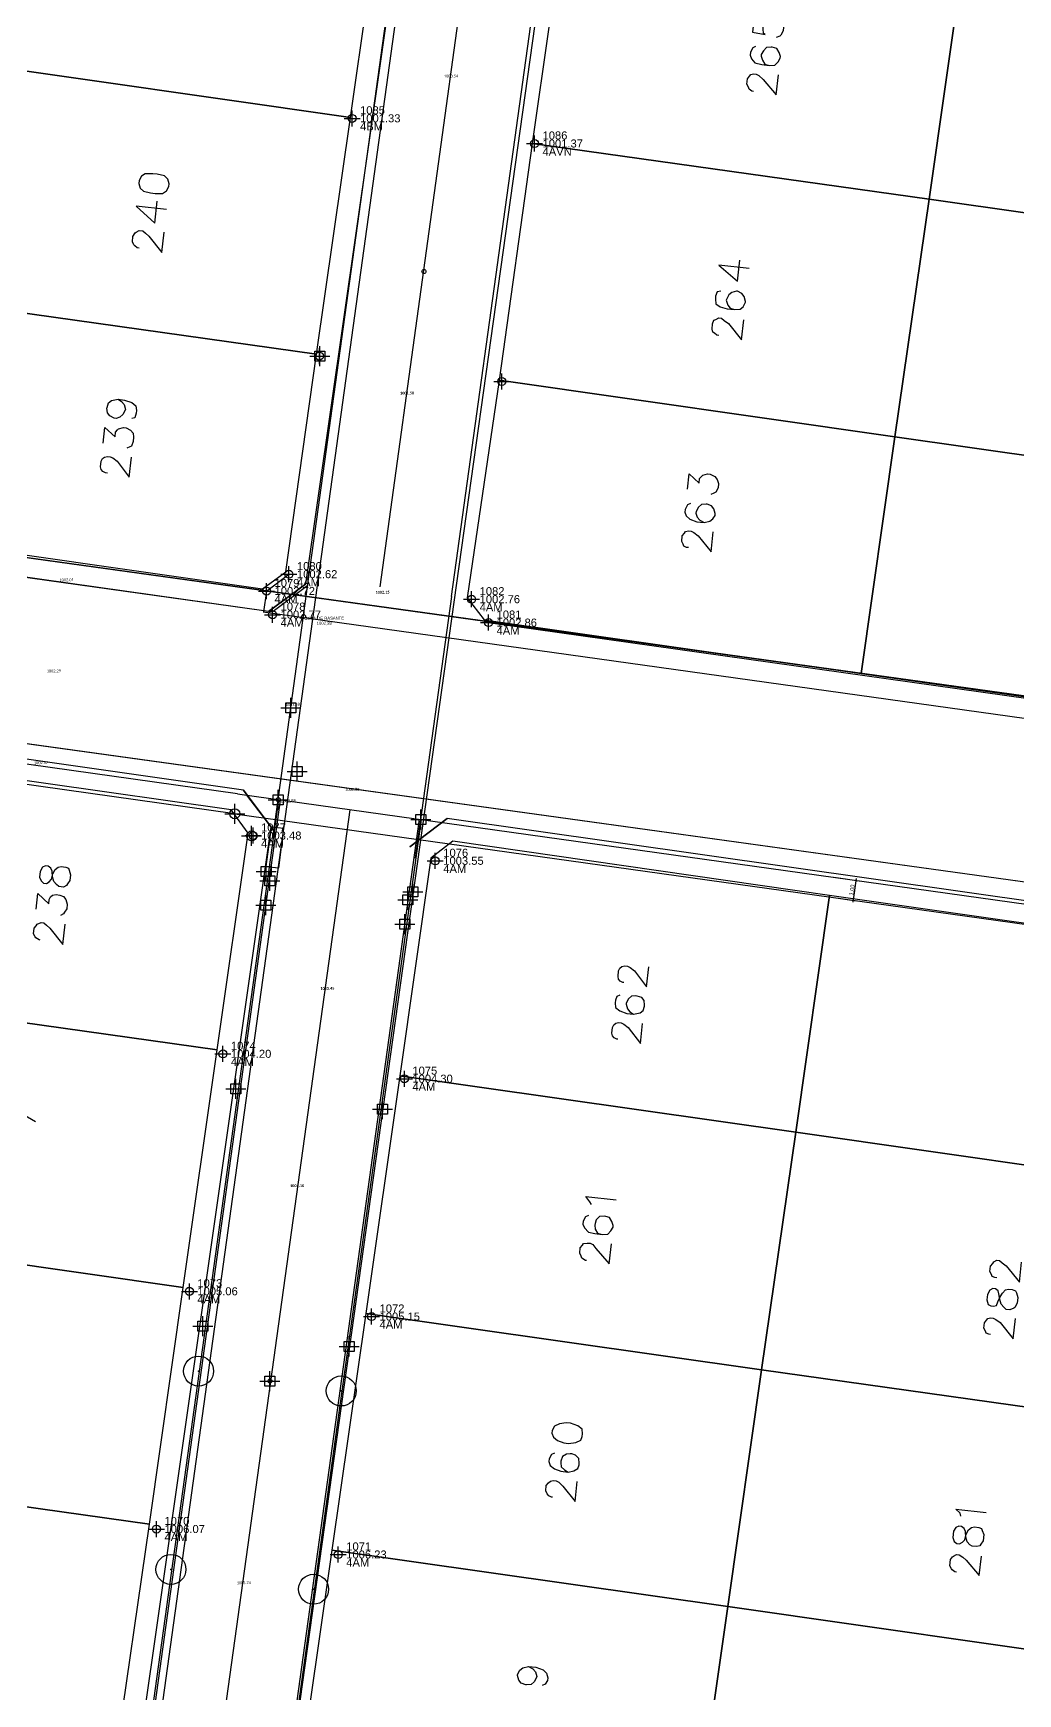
# Model space of a CAD drawing. Header units: metres. Extents: x -977055 to 805873, y -1033982 to 242021.
# Drawn here: x 980.7 to 1030, y 897.5 to 980.5 of the extents above; entities that cross this region are included whole.
import ezdxf

# ---------------------------------------------------------------- set-up
doc = ezdxf.new("R2010")
doc.units = ezdxf.units.M
doc.header["$PDMODE"] = 32
doc.header["$PDSIZE"] = 1.5
for name, color, linetype in [('12-CONDICIONES EXISTENTES', 2, 'Continuous'), ('5ta avenida', 10, 'Continuous'), ('C-ANNO-MATC-TEXT', 150, 'Continuous'), ('C-ROAD-PROF-TEXT', 11, 'Continuous'), ('V-NODE', 1, 'Continuous')]:
    doc.layers.add(name, color=color, linetype=linetype)
doc.layers.add('PDF2_area escolar', color=7, linetype='Continuous', true_color=0x989898)
doc.layers.add('PDF_Geometry', color=7, linetype='Continuous', true_color=0x797979)
doc.layers.get('PDF2_area escolar').off()
doc.styles.add('CITY2', font='stylu.ttf', dxfattribs={"height": 0.2})
doc.styles.get("Standard").update_dxf_attribs({"font": 'arial.ttf'})
doc.dimstyles.new('COTAS2', dxfattribs={"dimtxt": 0.02, "dimasz": 0.1, "dimexe": 0.15, "dimexo": 0.08, "dimgap": 0.05, "dimtad": 1, "dimzin": 0, "dimdsep": 46, "dimtxsty": 'CITY2', "dimblk": 'ARCHTICK', "dimcen": 1, "dimdle": 0.1, "dimclrd": 1, "dimclre": 1, "dimclrt": 2, "dimadec": 0, "dimazin": 0, "dimtfac": 1, "dimtofl": 0, "dimtmove": 0, "dimatfit": 3, "dimldrblk": 'ARCHTICK', "dimfxl": 0.18, "dimtolj": 1, "dimtzin": 0, "dimarcsym": 0})

# ---------------------------------------------------------------- blocks, each defined once
blk = doc.blocks.new('base')
at = {"layer": 'PDF_Geometry', "lineweight": 25, "extrusion": (-0.000787417, 0.063364, 0.99799), "elevation": 0.026}
for points in [[(-314.355, -197.288), (-299.601, -195.681), (-292.744, -194.188), (-282.663, -192.111), (-274.476, -190.361), (-258.037, -185.154), (-248.029, -180.61), (-240.539, -177.71), (-228.643, -174.042), (-222.733, -172.714), (-217.384, -171.04), (-209.935, -169.248), (-202.16, -164.759), (-196.196, -160.284), (-195.073, -159.817), (-178.095, -157.457), (-154.298, -156.614), (-136.667, -154.611), (-124.436, -153.164), (-118.066, -151.474), (-100.79, -146.646), (-80.955, -140.967), (-73.385, -139.328), (-61.694, -135.822), (-40.504, -131.604), (-37.727, -130.872), (-17.661, -129.441), (1.311, -127.461), (21.092, -124.929), (41.006, -122.83), (47.376, -123.458), (63.592, -123.186), (81.402, -124.312), (85.639, -96.072), (88.705, -66.393), (92.811, -40.781), (97.16, -22.386), (100.596, -1.562), (102.483, 8.32), (109.691, 37.361), (117.528, 76.62), (126.217, 115.638), (131.513, 149.592), (134.682, 173.973), (136.916, 195.591), (139.956, 229.678), (141.558, 250.676), (142.614, 271.37), (143.252, 283.21), (147.066, 312.938), (152.58, 355.631), (153.554, 396.042), (150.869, 418.02), (151.777, 438.639), (150.959, 458.028), (151.777, 438.639), (150.869, 418.02), (153.554, 396.042), (152.58, 355.631), (147.066, 312.938), (143.252, 283.21), (142.614, 271.37), (141.558, 250.676), (139.956, 229.678), (136.916, 195.591), (134.682, 173.973), (131.513, 149.592), (126.217, 115.638), (117.528, 76.62), (109.691, 37.361), (102.483, 8.32), (100.596, -1.562), (97.16, -22.386), (92.811, -40.781), (88.705, -66.393), (85.639, -96.072), (81.402, -124.312), (63.592, -123.186), (47.376, -123.458), (41.006, -122.83), (21.092, -124.929), (1.311, -127.461), (-17.661, -129.441), (-37.727, -130.872), (-40.504, -131.604), (-61.694, -135.822), (-73.385, -139.328), (-80.955, -140.967), (-100.79, -146.646), (-118.066, -151.474), (-124.436, -153.164), (-136.667, -154.611), (-154.298, -156.614), (-178.095, -157.457), (-195.073, -159.817), (-196.196, -160.284), (-202.16, -164.759), (-209.935, -169.248), (-217.384, -171.04), (-222.733, -172.714), (-228.643, -174.042), (-240.539, -177.71), (-248.029, -180.61), (-258.037, -185.154), (-274.476, -190.361), (-282.663, -192.111), (-292.744, -194.188), (-299.601, -195.681), (-314.355, -197.288), (-312.178, -178.446), (-309.146, -157.898), (-306.876, -132.899), (-305.823, -118.002), (-298.643, -78.802), (-291.055, -45.077), (-282.252, -15.116), (-275.645, 10.473), (-270.319, 33.898), (-263.825, 63.164), (-258.15, 86.408), (-284.424, 123.888)], [(-120.33, -7.08), (-121.726, -5.196), (-110.823, 64.902), (-108.945, 66.252), (-70.522, 60.325), (-69.126, 58.441), (-80.029, -11.657), (-81.907, -13.007)], [(-133.591, 36.808), (-133.503, 37.54), (-134.137, 37.662), (-134.052, 37.606), (-134.033, 37.372), (-134.055, 37.189), (-134.129, 36.966), (-134.328, 36.851), (-134.522, 36.781), (-134.659, 36.798), (-134.876, 36.917), (-134.997, 37.07), (-135.061, 37.31), (-135.039, 37.493), (-134.92, 37.71), (-134.869, 37.75), (-134.675, 37.82)], [(-133.649, 38.253), (-133.501, 38.328), (-133.382, 38.545), (-133.365, 38.682), (-133.435, 38.876), (-133.596, 39.081), (-133.956, 39.171), (-134.321, 39.215), (-134.601, 39.202), (-134.76, 39.036), (-134.874, 38.864), (-134.885, 38.773), (-134.815, 38.579), (-134.7, 38.379), (-134.477, 38.306), (-134.431, 38.301), (-134.197, 38.319), (-134.038, 38.485), (-133.925, 38.657), (-133.914, 38.748), (-133.983, 38.942), (-134.098, 39.141), (-134.321, 39.215)], [(-133.516, 40.509), (-133.425, 40.498), (-133.299, 40.39), (-133.264, 40.293), (-133.189, 40.145), (-133.222, 39.871), (-133.33, 39.744), (-133.387, 39.659), (-133.529, 39.629), (-133.667, 39.646), (-133.798, 39.708), (-134.005, 39.918), (-134.653, 40.692), (-134.775, 39.687)], [(-104.098, 46.053), (-102.59, 45.872), (-103.507, 46.724), (-103.64, 45.627)], [(-102.708, 47.972), (-102.616, 47.961), (-102.49, 47.854), (-102.45, 47.802), (-102.375, 47.654), (-102.408, 47.38), (-102.522, 47.208), (-102.573, 47.168), (-102.721, 47.093), (-102.904, 47.115), (-103.03, 47.223), (-103.196, 47.382), (-103.839, 48.202), (-103.961, 47.196)], [(-133.19, 49.373), (-131.682, 49.191), (-132.605, 49.998), (-132.732, 48.947)], [(-131.756, 50.498), (-131.568, 50.522), (-131.495, 50.745), (-131.478, 50.882), (-131.496, 51.116), (-131.708, 51.281), (-132.069, 51.371), (-132.434, 51.415), (-132.714, 51.402), (-132.868, 51.281), (-132.987, 51.064), (-132.992, 51.018), (-132.928, 50.779), (-132.808, 50.625), (-132.59, 50.506), (-132.544, 50.501), (-132.305, 50.564), (-132.151, 50.685), (-132.032, 50.903), (-132.027, 50.948), (-132.091, 51.188), (-132.211, 51.342), (-132.434, 51.415)], [(-131.629, 52.709), (-131.538, 52.698), (-131.412, 52.59), (-131.326, 52.533), (-131.296, 52.391), (-131.329, 52.116), (-131.397, 51.939), (-131.494, 51.904), (-131.642, 51.829), (-131.779, 51.846), (-131.905, 51.954), (-132.118, 52.119), (-132.761, 52.938), (-132.882, 51.932)], [(-101.565, 55.532), (-101.737, 55.646), (-101.858, 55.799), (-101.921, 56.039), (-101.916, 56.085), (-101.797, 56.302), (-101.643, 56.423), (-101.449, 56.492), (-101.358, 56.481), (-101.141, 56.362), (-101.02, 56.209), (-101.002, 55.975), (-101.007, 55.929), (-101.081, 55.706), (-101.234, 55.585), (-101.565, 55.532), (-101.885, 55.571), (-102.24, 55.706), (-102.452, 55.871), (-102.47, 56.105), (-102.453, 56.242), (-102.38, 56.465), (-102.238, 56.494)], [(-100.792, 57.711), (-100.886, 56.934), (-101.385, 57.412), (-101.413, 57.183), (-101.521, 57.057), (-101.572, 57.017), (-101.811, 56.953), (-101.948, 56.97), (-102.166, 57.089), (-102.287, 57.242), (-102.31, 57.431), (-102.283, 57.659), (-102.209, 57.882), (-102.113, 57.917), (-101.964, 57.992)], [(-100.982, 59.218), (-100.891, 59.207), (-100.759, 59.145), (-100.679, 59.042), (-100.649, 58.9), (-100.682, 58.626), (-100.745, 58.494), (-100.847, 58.414), (-100.99, 58.384), (-101.127, 58.401), (-101.258, 58.463), (-101.47, 58.628), (-102.068, 59.442), (-102.189, 58.436)], [(-129.962, 60.391), (-130.055, 59.614), (-130.554, 60.091), (-130.582, 59.863), (-130.69, 59.737), (-130.741, 59.697), (-130.98, 59.633), (-131.117, 59.649), (-131.335, 59.768), (-131.456, 59.922), (-131.525, 60.116), (-131.497, 60.344), (-131.379, 60.562), (-131.282, 60.596), (-131.133, 60.671)], [(-130.108, 61.104), (-129.959, 61.179), (-129.84, 61.397), (-129.824, 61.534), (-129.893, 61.728), (-130.06, 61.887), (-130.414, 62.022), (-130.78, 62.066), (-131.065, 62.008), (-131.219, 61.887), (-131.332, 61.715), (-131.343, 61.624), (-131.279, 61.384), (-131.159, 61.231), (-130.936, 61.158), (-130.89, 61.152), (-130.656, 61.17), (-130.502, 61.291), (-130.383, 61.508), (-130.372, 61.6), (-130.442, 61.794), (-130.562, 61.947), (-130.78, 62.066)], [(-129.98, 63.315), (-129.889, 63.304), (-129.757, 63.241), (-129.723, 63.145), (-129.648, 62.996), (-129.681, 62.722), (-129.789, 62.596), (-129.845, 62.51), (-129.988, 62.481), (-130.125, 62.497), (-130.257, 62.56), (-130.469, 62.724), (-131.112, 63.544), (-131.233, 62.538)], [(-108.945, 66.252), (-110.823, 64.902)], [(-95.361, 161.299), (-95.875, 161.268), (-108.942, 77.056), (-107.591, 75.178), (-69.128, 69.199), (-67.25, 70.549), (-53.172, 161.224)], [(-107.591, 75.178), (-108.942, 77.056), (-108.659, 79.016), (-109.299, 79.093), (-109.582, 77.133), (-108.942, 77.056)], [(-146.68, 154.869), (-157.559, 84.583), (-156.209, 82.704), (-117.746, 76.726), (-115.862, 78.122), (-117.746, 76.726)], [(-97.15, 81.015), (-97.244, 80.238), (-97.783, 80.766), (-97.811, 80.538), (-97.873, 80.406), (-97.975, 80.326), (-98.164, 80.302), (-98.346, 80.324), (-98.524, 80.392), (-98.644, 80.545), (-98.708, 80.785), (-98.681, 81.013), (-98.567, 81.185), (-98.51, 81.271), (-98.362, 81.346)], [(-97.334, 82.567), (-97.289, 82.561), (-97.117, 82.448), (-97.076, 82.397), (-97.002, 82.249), (-97.035, 81.974), (-97.143, 81.848), (-97.199, 81.762), (-97.393, 81.693), (-97.53, 81.71), (-97.656, 81.817), (-97.823, 81.977), (-98.466, 82.796), (-98.587, 81.79)], [(-126.48, 85.058), (-126.434, 85.053), (-126.302, 84.99), (-126.222, 84.888), (-126.193, 84.745), (-126.226, 84.471), (-126.288, 84.34), (-126.39, 84.259), (-126.533, 84.23), (-126.67, 84.247), (-126.802, 84.309), (-127.014, 84.473), (-127.611, 85.287), (-127.732, 84.282)], [(-126.265, 85.682), (-126.117, 85.757), (-126.05, 85.934), (-126.033, 86.071), (-126.051, 86.305), (-126.263, 86.47), (-126.618, 86.605), (-126.938, 86.644), (-127.269, 86.591), (-127.422, 86.47), (-127.496, 86.247), (-127.501, 86.201), (-127.483, 85.967), (-127.362, 85.814), (-127.139, 85.741), (-127.048, 85.73), (-126.86, 85.753), (-126.706, 85.874), (-126.587, 86.091), (-126.581, 86.137), (-126.645, 86.377), (-126.766, 86.53), (-126.938, 86.644)], [(-126.138, 87.892), (-126.092, 87.887), (-125.961, 87.824), (-125.88, 87.722), (-125.851, 87.579), (-125.884, 87.305), (-125.947, 87.173), (-126.049, 87.093), (-126.192, 87.064), (-126.329, 87.08), (-126.46, 87.143), (-126.672, 87.307), (-127.27, 88.121), (-127.391, 87.116)], [(-95.439, 91.752), (-95.555, 90.792), (-96.981, 91.659)], [(-124.725, 96.161), (-124.65, 96.013), (-124.449, 95.757), (-125.957, 95.939)], [(-124.567, 96.699), (-124.419, 96.774), (-124.3, 96.991), (-124.283, 97.128), (-124.353, 97.322), (-124.559, 97.533), (-124.874, 97.617), (-125.239, 97.661), (-125.519, 97.648), (-125.678, 97.482), (-125.792, 97.31), (-125.803, 97.219), (-125.733, 97.025), (-125.618, 96.825), (-125.441, 96.758), (-125.35, 96.747), (-125.116, 96.765), (-124.956, 96.931), (-124.889, 97.108), (-124.878, 97.2), (-124.901, 97.388), (-125.016, 97.588), (-125.239, 97.661)], [(-124.434, 98.955), (-124.389, 98.949), (-124.217, 98.836), (-124.182, 98.739), (-124.107, 98.591), (-124.14, 98.317), (-124.248, 98.191), (-124.305, 98.105), (-124.493, 98.081), (-124.63, 98.098), (-124.762, 98.16), (-124.923, 98.365), (-125.572, 99.138), (-125.693, 98.133)], [(-144.934, 100.08), (-144.842, 100.069), (-144.711, 100.007), (-144.676, 99.91), (-144.601, 99.762), (-144.634, 99.487), (-144.742, 99.361), (-144.799, 99.275), (-144.947, 99.201), (-145.084, 99.217), (-145.21, 99.325), (-145.422, 99.49), (-146.066, 100.309), (-146.187, 99.303)], [(-144.592, 102.914), (-144.501, 102.903), (-144.369, 102.841), (-144.335, 102.744), (-144.26, 102.596), (-144.293, 102.321), (-144.401, 102.195), (-144.458, 102.109), (-144.6, 102.08), (-144.737, 102.097), (-144.869, 102.159), (-145.081, 102.323), (-145.724, 103.143), (-145.845, 102.137)], [(-122.718, 108.579), (-122.57, 108.654), (-122.451, 108.871), (-122.435, 109.008), (-122.504, 109.202), (-122.716, 109.367), (-123.025, 109.497), (-123.391, 109.541), (-123.676, 109.483), (-123.875, 109.367), (-123.943, 109.19), (-123.954, 109.099), (-123.936, 108.865), (-123.77, 108.706), (-123.592, 108.638), (-123.501, 108.627), (-123.313, 108.65), (-123.113, 108.766), (-123.04, 108.989), (-123.029, 109.08), (-123.053, 109.268), (-123.219, 109.427), (-123.391, 109.541)], [(-122.591, 110.789), (-122.546, 110.784), (-122.414, 110.722), (-122.334, 110.619), (-122.259, 110.471), (-122.292, 110.197), (-122.4, 110.071), (-122.502, 109.99), (-122.645, 109.961), (-122.782, 109.978), (-122.913, 110.04), (-123.12, 110.25), (-123.723, 111.018), (-123.844, 110.013)], [(-142.988, 111.995), (-142.959, 111.852), (-142.753, 111.642), (-144.261, 111.823)], [(-142.744, 114.794), (-142.652, 114.783), (-142.526, 114.675), (-142.486, 114.624), (-142.411, 114.476), (-142.45, 114.156), (-142.558, 114.03), (-142.609, 113.989), (-142.757, 113.914), (-142.894, 113.931), (-143.066, 114.044), (-143.232, 114.204), (-143.881, 114.977), (-143.997, 114.017)], [(-121.293, 119.258), (-121.51, 119.377), (-121.631, 119.53), (-121.695, 119.77), (-121.689, 119.816), (-121.57, 120.033), (-121.417, 120.154), (-121.183, 120.172), (-121.137, 120.167), (-120.914, 120.093), (-120.793, 119.94), (-120.729, 119.7), (-120.735, 119.654), (-120.854, 119.437), (-121.007, 119.316), (-121.293, 119.258), (-121.658, 119.302), (-122.013, 119.437), (-122.179, 119.597), (-122.243, 119.836), (-122.227, 119.973), (-122.113, 120.145), (-121.965, 120.22)]]:
    blk.add_lwpolyline(points, dxfattribs=at)
for points in [[(-113.358, 41.558), (-115.206, 29.678), (-95.401, 26.643), (-93.603, 38.482)], [(-142.221, 46.009), (-144.064, 34.175), (-124.263, 31.094), (-122.415, 42.974)], [(-161.975, 49.085), (-163.818, 37.25), (-144.064, 34.175), (-142.221, 46.009)], [(-111.514, 53.392), (-113.358, 41.558), (-93.603, 38.482), (-91.755, 50.362)], [(-140.372, 57.889), (-142.221, 46.009), (-122.415, 42.974), (-120.617, 54.814)], [(-102.728, 44.729), (-102.791, 44.968), (-102.958, 45.128), (-103.318, 45.217), (-103.546, 45.245), (-103.918, 45.243), (-104.117, 45.128), (-104.236, 44.911), (-104.252, 44.773), (-104.189, 44.534), (-104.022, 44.375), (-103.662, 44.285), (-103.434, 44.257), (-103.062, 44.259), (-102.863, 44.374), (-102.744, 44.592)], [(-160.126, 60.965), (-161.975, 49.085), (-142.221, 46.009), (-140.372, 57.889)], [(-109.833, 64.272), (-111.514, 53.392), (-91.755, 50.362), (-89.911, 62.197), (-108.666, 65.106)], [(-138.529, 69.724), (-140.372, 57.889), (-120.617, 54.814), (-118.89, 65.688), (-119.729, 66.809)], [(-158.45, 71.799), (-160.126, 60.965), (-140.372, 57.889), (-138.529, 69.724), (-157.283, 72.632)], [(-106.119, 88.17), (-107.795, 77.335), (-106.962, 76.168), (-88.208, 73.26), (-86.359, 85.14)], [(-134.976, 92.667), (-136.819, 80.832), (-118.025, 77.872), (-116.904, 78.711), (-115.222, 89.591)], [(-97.343, 79.415), (-97.412, 79.609), (-97.539, 79.717), (-97.676, 79.733), (-97.824, 79.658), (-97.932, 79.532), (-98.01, 79.263), (-98.129, 79.046), (-98.283, 78.925), (-98.426, 78.896), (-98.654, 78.924), (-98.786, 78.986), (-98.821, 79.083), (-98.884, 79.322), (-98.851, 79.597), (-98.738, 79.768), (-98.681, 79.854), (-98.533, 79.929), (-98.305, 79.902), (-98.178, 79.794), (-98.058, 79.64), (-97.994, 79.4), (-97.981, 79.121), (-97.906, 78.973), (-97.78, 78.865), (-97.643, 78.848), (-97.495, 78.923), (-97.376, 79.141)], [(-154.731, 95.742), (-156.412, 84.862), (-155.574, 83.741), (-136.819, 80.832), (-134.976, 92.667)], [(-104.27, 100.05), (-106.119, 88.17), (-86.359, 85.14), (-84.516, 96.974)], [(-133.128, 104.547), (-134.976, 92.667), (-115.222, 89.591), (-113.373, 101.471)], [(-152.888, 107.577), (-154.731, 95.742), (-134.976, 92.667), (-133.128, 104.547)], [(-102.427, 111.884), (-104.27, 100.05), (-84.516, 96.974), (-82.667, 108.854)], [(-144.431, 101.179), (-144.494, 101.418), (-144.626, 101.48), (-144.763, 101.497), (-144.906, 101.468), (-144.974, 101.29), (-145.098, 101.027), (-145.211, 100.855), (-145.371, 100.689), (-145.513, 100.66), (-145.696, 100.682), (-145.873, 100.75), (-145.908, 100.847), (-145.972, 101.086), (-145.939, 101.36), (-145.82, 101.578), (-145.769, 101.618), (-145.575, 101.687), (-145.392, 101.665), (-145.266, 101.557), (-145.145, 101.404), (-145.081, 101.164), (-145.023, 100.879), (-144.994, 100.736), (-144.868, 100.628), (-144.731, 100.612), (-144.583, 100.687), (-144.464, 100.904)], [(-131.284, 116.381), (-133.128, 104.547), (-113.373, 101.471), (-111.53, 113.305)], [(-151.039, 119.457), (-152.888, 107.577), (-133.128, 104.547), (-131.284, 116.381)], [(-122.606, 107.591), (-122.675, 107.785), (-122.887, 107.95), (-123.196, 108.08), (-123.424, 108.107), (-123.801, 108.06), (-124.046, 107.951), (-124.114, 107.773), (-124.13, 107.636), (-124.112, 107.402), (-123.9, 107.237), (-123.546, 107.102), (-123.317, 107.074), (-122.986, 107.127), (-122.741, 107.237), (-122.622, 107.454)], [(-100.578, 123.764), (-102.427, 111.884), (-82.667, 108.854), (-80.824, 120.689)], [(-142.582, 113.059), (-142.651, 113.253), (-142.777, 113.36), (-142.915, 113.377), (-143.063, 113.302), (-143.171, 113.176), (-143.249, 112.907), (-143.368, 112.69), (-143.522, 112.569), (-143.665, 112.54), (-143.893, 112.567), (-144.025, 112.63), (-144.059, 112.727), (-144.129, 112.92), (-144.09, 113.24), (-143.977, 113.412), (-143.92, 113.498), (-143.777, 113.527), (-143.549, 113.5), (-143.417, 113.438), (-143.297, 113.284), (-143.233, 113.044), (-143.22, 112.765), (-143.145, 112.616), (-143.019, 112.509), (-142.882, 112.492), (-142.734, 112.567), (-142.62, 112.739)], [(-129.436, 128.261), (-131.284, 116.381), (-111.53, 113.305), (-109.681, 125.186)], [(-149.196, 131.291), (-151.039, 119.457), (-131.284, 116.381), (-129.436, 128.261)]]:
    blk.add_lwpolyline(points, close=True, dxfattribs=at)
blk = doc.blocks.new('*U3056')
at = {"color": 0, "linetype": 'ByBlock', "lineweight": -2, "transparency": 16777216}
for p, q in [((-1, 0), (1, 0)), ((0, -1), (0, 1))]:
    blk.add_line(p, q, dxfattribs=at)
blk.add_circle((0, 0), 0.5, dxfattribs=at)
blk = doc.blocks.new('*U3152', base_point=(991.654, 940.36, 1003.484))
at = {"layer": 'V-NODE', "color": 90, "lineweight": -2, "xscale": 0.5, "yscale": 0.5, "zscale": 0.5}
blk.add_blockref('*U3056', (991.654, 940.36, 1003.484), dxfattribs=at)
blk = doc.blocks.new('*U3155', base_point=(990.813, 941.465, 1003.431))
at = {"layer": 'V-NODE', "color": 90, "lineweight": -2, "xscale": 0.5, "yscale": 0.5, "zscale": 0.5}
blk.add_blockref('*U3056', (990.813, 941.465, 1003.431), dxfattribs=at)
blk = doc.blocks.new('_ArchTick')
at = {"color": 0, "linetype": 'ByBlock', "const_width": 0.15}
blk.add_lwpolyline([(-0.5, -0.5), (0.5, 0.5)], dxfattribs=at)
blk = doc.blocks.new('*D4186')
at = {"layer": '12-CONDICIONES EXISTENTES', "color": 1, "linetype": 'Continuous', "lineweight": -2, "transparency": 16777216}
for p, q in [((1020.756, 938.289), (1022.029, 938.111)), ((1020.617, 937.298), (1021.89, 937.12))]:
    blk.add_line(p, q, dxfattribs=at)
at = {"layer": '12-CONDICIONES EXISTENTES', "color": 1, "lineweight": -2, "transparency": 16777216}
blk.add_line((1021.728, 937.042), (1021.894, 938.23), dxfattribs=at)
at = {"layer": 'Defpoints', "color": 0, "transparency": 16777216}
for p in [(1020.676, 938.3, 1003.431), (1021.88, 938.131), (1020.538, 937.309, 1003.431)]:
    blk.add_point(p, dxfattribs=at)
at = {"layer": '12-CONDICIONES EXISTENTES', "color": 1, "lineweight": -2, "transparency": 16777216, "xscale": 0.1, "yscale": 0.1, "zscale": 0.1}
for p, rotation in [((1021.88, 938.131), 82.04133498312028), ((1021.742, 937.141), 262.0413349831203)]:
    blk.add_blockref('_ArchTick', p, dxfattribs=dict(at, rotation=rotation))
at = {"layer": '12-CONDICIONES EXISTENTES', "color": 2, "transparency": 16777216, "insert": (1021.659, 937.657), "char_height": 0.2, "attachment_point": 5, "rotation": 82.04133, "style": 'CITY2'}
blk.add_mtext('\\A1;1.00', dxfattribs=at)
blk = doc.blocks.new('*U4233')
at = {"color": 0, "linetype": 'ByBlock', "lineweight": -2, "transparency": 16777216}
for p, q in [((-1, 0), (1, 0)), ((0, -1), (0, 1))]:
    blk.add_line(p, q, dxfattribs=at)
blk.add_lwpolyline([(-0.5, -0.5), (-0.5, 0.5), (0.5, 0.5), (0.5, -0.5)], close=True, dxfattribs=at)
blk = doc.blocks.new('*D5672')
at = {"color": 1, "linetype": 'Continuous', "lineweight": -2, "transparency": 16777216}
for p, q in [((823.034, 976.089), (1046.132, 945.156)), ((821.77, 966.976), (1044.869, 936.043))]:
    blk.add_line(p, q, dxfattribs=at)
at = {"color": 1, "lineweight": -2, "transparency": 16777216}
blk.add_line((1045.997, 945.276), (1044.706, 935.965), dxfattribs=at)
at = {"layer": 'Defpoints', "color": 0, "transparency": 16777216}
for p in [(822.955, 976.1, 1001.655), (821.691, 966.987, 1001.655), (1044.72, 936.064)]:
    blk.add_point(p, dxfattribs=at)
at = {"color": 1, "lineweight": -2, "transparency": 16777216, "xscale": 0.1, "yscale": 0.1, "zscale": 0.1}
for p, rotation in [((1045.984, 945.177), 82.1062066754318), ((1044.72, 936.064), 262.1062066754318)]:
    blk.add_blockref('_ArchTick', p, dxfattribs=dict(at, rotation=rotation))
at = {"color": 2, "transparency": 16777216, "insert": (1045.199, 940.642), "char_height": 0.2, "attachment_point": 5, "rotation": 82.10621, "style": 'CITY2'}
blk.add_mtext('\\A1;9.20', dxfattribs=at)

msp = doc.modelspace()

# ---------------------------------------------------------------- linework, layer by layer
at = {"color": 1, "elevation": 2006.05387}
msp.add_lwpolyline([(988.70081, 858.6933), (1028.93284, 1145.88834), (1021.4813, 1144.57148), (981.77572, 857.94163), (988.70081, 858.6933)], dxfattribs=at)
at = {"color": 1}
msp.add_lwpolyline([(805.30767, 969.25808), (1040.88005, 936.59856), (1042.14356, 945.71138), (806.57117, 978.3709), (805.30767, 969.25808)], dxfattribs=at)
at = {"layer": '12-CONDICIONES EXISTENTES', "color": 1}
for points, elevation in [([(994.52229, 953.30755), (1004.25949, 1023.62549), (1006.75019, 1041.33554), (1020.87063, 1142.90279)], 2001.659), ([(1001.65424, 952.31996), (1011.39039, 1022.63033), (1011.40401, 1022.72719)], 2001.659), ([(998.08827, 952.81376), (1007.35182, 1020.01355)], 2001.659), ([(992.401, 952.597), (943.63, 959.409)], 2001.763), ([(992.26254, 951.60663), (943.49167, 958.41861)], 2001.763), ([(992.401, 952.597), (993.521, 953.44)], 2001.763), ([(992.71581, 940.23148), (994.52214, 953.30643)], 2002.5505), ([(992.401, 952.597), (992.25636, 951.56241)], 2001.763), ([(992.67208, 951.54943), (994.46594, 952.89962)], 2001.763), ([(999.84806, 939.24614), (1001.6544, 952.32109)], 2002.5505), ([(992.22528, 951.56676), (1041.00028, 944.74776)], 1003.431), ([(1003.5, 951.02), (1041.127, 945.728)], 2001.902), ([(990.95192, 942.4553), (942.21039, 949.31624)], 1003.431), ([(990.813, 941.465), (942.071, 948.326)], 1003.431), ([(990.95146, 942.45537), (1040.13744, 935.57891)], 1003.431), ([(991.3932, 942.39316), (992.76771, 940.60718)], 2001.763), ([(981.25103, 857.38873), (993.00635, 942.16402)], 2010.087), ([(981.35008, 857.375), (993.10541, 942.15028)], 2010.087), ([(984.81691, 856.89427), (996.57224, 941.66955)], 2010.087), ([(990.813, 941.465), (1039.588, 934.646)], 1003.431), ([(987.35291, 848.97269), (1000.13812, 941.17509)], 2010.087), ([(988.28374, 856.41355), (1000.03906, 941.18883)], 2010.087)]:
    msp.add_lwpolyline(points, dxfattribs=dict(at, elevation=elevation))
for centre in [(1000.27051, 968.57301, 996.877), (994.24898, 951.32918, 2001.763), (992.98409, 942.16925, 1003.431), (992.56867, 913.10511, 996.877)]:
    msp.add_circle(centre, 0.1, dxfattribs=at)
for p in [(989.00361, 913.60544, 996.877), (996.13464, 912.61124, 2010.087), (987.62156, 903.6926, 2012.755), (994.75259, 902.69839, 2010.087)]:
    msp.add_point(p, dxfattribs=at)
at = {"layer": '5ta avenida', "color": 0, "linetype": 'ByBlock', "lineweight": -2, "transparency": 16777216}
for p, q in [((996.275, 976.228, 2000.367), (997.075, 976.228, 2000.367)), ((996.675, 975.828, 2000.367), (996.675, 976.628, 2000.367)), ((1005.397, 974.97, 2000.404), (1006.197, 974.97, 2000.404)), ((1005.797, 974.57, 2000.404), (1005.797, 975.37, 2000.404)), ((995.042, 963.942, 2000.958), (995.042, 964.742, 2000.958)), ((994.642, 964.342, 2000.958), (995.442, 964.342, 2000.958)), ((1003.762, 963.08, 2001.132), (1004.562, 963.08, 2001.132)), ((1004.162, 962.68, 2001.132), (1004.162, 963.48, 2001.132)), ((993.521, 953.04, 2001.659), (993.521, 953.84, 2001.659)), ((992.401, 952.197, 2001.763), (992.401, 952.997, 2001.763)), ((993.121, 953.44, 2001.659), (993.921, 953.44, 2001.659)), ((992.001, 952.597, 2001.763), (992.801, 952.597, 2001.763)), ((1002.252, 952.188, 2001.801), (1003.052, 952.188, 2001.801)), ((1002.652, 951.788, 2001.801), (1002.652, 952.588, 2001.801)), ((992.302, 951.418, 2001.807), (993.102, 951.418, 2001.807)), ((992.702, 951.018, 2001.807), (992.702, 951.818, 2001.807)), ((1003.5, 950.62, 2001.902), (1003.5, 951.42, 2001.902)), ((1003.1, 951.02, 2001.902), (1003.9, 951.02, 2001.902)), ((991.726, 939.974, 2002.514), (991.726, 940.774, 2002.514)), ((991.326, 940.374, 2002.514), (992.126, 940.374, 2002.514)), ((1000.435, 939.112, 2002.587), (1001.235, 939.112, 2002.587)), ((1000.835, 938.712, 2002.587), (1000.835, 939.512, 2002.587)), ((990.219, 929.064, 2003.234), (990.219, 929.864, 2003.234)), ((989.819, 929.464, 2003.234), (990.619, 929.464, 2003.234)), ((998.89, 928.219, 2003.334), (999.69, 928.219, 2003.334)), ((999.29, 927.819, 2003.334), (999.29, 928.619, 2003.334)), ((988.142, 917.592, 2004.095), (988.942, 917.592, 2004.095)), ((988.542, 917.192, 2004.095), (988.542, 917.992, 2004.095)), ((997.65, 915.93, 2004.189), (997.65, 916.73, 2004.189)), ((997.25, 916.33, 2004.189), (998.05, 916.33, 2004.189)), ((986.499, 905.708, 2005.112), (987.299, 905.708, 2005.112)), ((986.899, 905.308, 2005.112), (986.899, 906.108, 2005.112)), ((995.985, 904.035, 2005.267), (995.985, 904.835, 2005.267)), ((995.585, 904.435, 2005.267), (996.385, 904.435, 2005.267))]:
    msp.add_line(p, q, dxfattribs=at)
for centre in [(996.675, 976.228, 2000.367), (1005.797, 974.97, 2000.404), (995.042, 964.342, 2000.958), (1004.162, 963.08, 2001.132), (993.521, 953.44, 2001.659), (992.401, 952.597, 2001.763), (1002.652, 952.188, 2001.801), (992.702, 951.418, 2001.807), (1003.5, 951.02, 2001.902), (991.726, 940.374, 2002.514), (1000.835, 939.112, 2002.587), (990.219, 929.464, 2003.234), (999.29, 928.219, 2003.334), (988.542, 917.592, 2004.095), (997.65, 916.33, 2004.189), (986.899, 905.708, 2005.112), (995.985, 904.435, 2005.267)]:
    msp.add_circle(centre, 0.2, dxfattribs=at)

# ---------------------------------------------------------------- block references
at = {"layer": 'C-ANNO-MATC-TEXT', "lineweight": -2, "xscale": 0.5, "yscale": 0.5, "zscale": 0.5}
for p in [(995.058, 964.339, 1001.935), (995.06, 964.336, 1001.932), (993.619, 946.769, 1002.578), (993.619, 946.769, 1002.578), (993.923, 943.572, 1001.115), (992.984, 942.169, 1002.878), (1000.114, 941.174, 1002.878), (992.382, 938.574, 1003.271), (992.561, 938.115, 1003.391), (999.706, 937.567, 1003.246), (992.361, 936.898, 1003.43), (999.471, 937.169, 1003.385), (999.313, 935.953, 1003.411), (990.863, 927.717, 1003.972), (990.863, 927.717, 1003.972), (998.192, 926.693, 1003.998), (989.213, 915.854, 1004.76), (996.538, 914.828, 1004.783), (996.538, 914.827, 1004.784), (992.569, 913.105, 1004.748)]:
    msp.add_blockref('*U4233', p, dxfattribs=at)
at = {"layer": 'PDF2_area escolar'}
msp.add_blockref('base', (882.736, 1016.336, 999.038), dxfattribs=at)
at = {"layer": 'V-NODE'}
for name, p in [('*U3155', (990.813, 941.465, 1003.431)), ('*U3152', (991.654, 940.36, 1003.484))]:
    msp.add_blockref(name, p, dxfattribs=at)

# ---------------------------------------------------------------- texts
at = {"layer": '5ta avenida', "linetype": 'ByBlock', "char_height": 0.4}
for s, insert, attachment_point in [('{\\C2;1085}', (997.075, 976.428, 2000.367), 7), ('{\\C2;1001.33}', (997.075, 976.228, 2000.367), 4), ('4BM', (997.075, 976.028, 2000.367), 1), ('{\\C2;1086}', (1006.197, 975.17, 2000.404), 7), ('{\\C2;4AVN}', (1006.197, 974.77, 2000.404), 1), ('{\\C2;1001.37}', (1006.197, 974.97, 2000.404), 4), ('{\\C2;1080}', (993.921, 953.64, 2001.659), 7), ('{\\C2;1079}', (992.801, 952.797, 2001.763), 7), ('{\\C2;4AM}', (993.921, 953.24, 2001.659), 1), ('{\\C2;1002.62}', (993.921, 953.44, 2001.659), 4), ('{\\C2;4AM}', (992.801, 952.397, 2001.763), 1), ('{\\C2;1002.72}', (992.801, 952.597, 2001.763), 4), ('{\\C2;1082}', (1003.052, 952.388, 2001.801), 7), ('{\\C2;1002.76}', (1003.052, 952.188, 2001.801), 4), ('{\\C2;1078}', (993.102, 951.618, 2001.807), 7), ('{\\C2;1002.77}', (993.102, 951.418, 2001.807), 4), ('{\\C2;4AM}', (1003.052, 951.988, 2001.801), 1), ('{\\C2;1081}', (1003.9, 951.22, 2001.902), 7), ('{\\C2;4AM}', (993.102, 951.218, 2001.807), 1), ('{\\C2;4AM}', (1003.9, 950.82, 2001.902), 1), ('{\\C2;1002.86}', (1003.9, 951.02, 2001.902), 4), ('{\\C2;1077}', (992.126, 940.574, 2002.514), 7), ('{\\C2;1003.48}', (992.126, 940.374, 2002.514), 4), ('{\\C2;4AM}', (992.126, 940.174, 2002.514), 1), ('{\\C2;1076}', (1001.235, 939.312, 2002.587), 7), ('{\\C2;4AM}', (1001.235, 938.912, 2002.587), 1), ('{\\C2;1003.55}', (1001.235, 939.112, 2002.587), 4), ('{\\C2;1074}', (990.619, 929.664, 2003.234), 7), ('{\\C2;4AM}', (990.619, 929.264, 2003.234), 1), ('{\\C2;1004.20}', (990.619, 929.464, 2003.234), 4), ('{\\C2;1075}', (999.69, 928.419, 2003.334), 7), ('{\\C2;1004.30}', (999.69, 928.219, 2003.334), 4), ('{\\C2;4AM}', (999.69, 928.019, 2003.334), 1), ('{\\C2;1073}', (988.942, 917.792, 2004.095), 7), ('{\\C2;4AM}', (988.942, 917.392, 2004.095), 1), ('{\\C2;1005.06}', (988.942, 917.592, 2004.095), 4), ('{\\C2;1072}', (998.05, 916.53, 2004.189), 7), ('{\\C2;1005.15}', (998.05, 916.33, 2004.189), 4), ('{\\C2;4AM}', (998.05, 916.13, 2004.189), 1), ('{\\C2;1070}', (987.299, 905.908, 2005.112), 7), ('{\\C2;1006.07}', (987.299, 905.708, 2005.112), 4), ('{\\C2;4AM}', (987.299, 905.508, 2005.112), 1), ('{\\C2;1071}', (996.385, 904.635, 2005.267), 7), ('{\\C2;4AM}', (996.385, 904.235, 2005.267), 1), ('{\\C2;1006.23}', (996.385, 904.435, 2005.267), 4)]:
    msp.add_mtext(s, dxfattribs=dict(at, insert=insert, attachment_point=attachment_point))
at = {"layer": 'C-ROAD-PROF-TEXT', "color": 11, "linetype": 'Continuous', "lineweight": -3, "char_height": 0.15, "attachment_point": 8, "rotation": 0.5711077}
for s, insert in [('{\\fCalibri|b0|i0|c0|p34;\\H0.91667x;\\C256;1000.54}', (1001.62237, 978.27445, 3004.296)), ('{\\fCalibri|b1|i0|c0|p34;\\H0.91667x;\\C256;1001.50}', (999.42773, 962.42565, 3004.296)), ('{\\fCalibri|b0|i0|c0|p34;\\H0.91667x;\\C256;1002.01}', (982.40358, 953.08934, 2012.86624)), ('{\\fCalibri|b1|i0|c0|p34;\\H0.91667x;\\C256;1002.15}', (998.19966, 952.47106, 3004.296)), ('{\\C2;COTA DE RASANTE \\P1002,28}', (995.28664, 950.88799, 2001.807)), ('{\\fCalibri|b0|i0|c0|p34;\\H0.91667x;\\C256;1002.29}', (981.7673, 948.53389, 2012.86624)), ('{\\fCalibri|b0|i0|c0|p34;\\H0.91667x;\\C256;1002.58}', (993.71221, 946.8616, 4015.41674)), ('{\\fCalibri|b0|i0|c0|p34;\\H0.91667x;\\C256;1002.57}', (981.12624, 943.94416, 2012.86624)), ('{\\C2;1002,88}', (993.489, 942.00951, 2002.5505)), ('{\\fCalibri|b1|i0|c0|p34;\\H0.91667x;\\C256;1002.80}', (996.68758, 942.61421, 3004.296)), ('{\\fCalibri|b1|i0|c0|p34;\\H0.91667x;\\C256;1003.45}', (995.44181, 932.6621, 3004.296)), ('{\\fCalibri|b1|i0|c0|p34;\\H0.91667x;\\C256;1004.10}', (993.92972, 922.80526, 3004.296)), ('{\\fCalibri|b0|i0|c0|p34;\\H0.91667x;\\C256;1005.74}', (991.26446, 902.95169, 4020.174))]:
    msp.add_mtext(s, dxfattribs=dict(at, insert=insert))

# ---------------------------------------------------------------- dimensions: what is measured, and where the dimension line sits
at = {"color": 1}
dim = msp.add_aligned_dim(p1=(822.9546, 976.09999, 1001.655), p2=(821.6911, 966.98717, 1001.655), distance=225.16254, dimstyle='COTAS2', dxfattribs=at)
dim.commit()
dim.dimension.update_dxf_attribs({"geometry": '*D5672', "text_midpoint": (1045.19926, 940.64153)})
at = {"layer": '12-CONDICIONES EXISTENTES', "color": 1}
dim = msp.add_aligned_dim(p1=(1020.5379, 937.3093, 1003.431), p2=(1020.67636, 938.29967, 1003.431), distance=-1.21536, dimstyle='COTAS2', dxfattribs=at)
dim.commit()
dim.dimension.update_dxf_attribs({"geometry": '*D4186', "text_midpoint": (1021.65867, 937.65748)})

doc.saveas('drawing.dxf')
